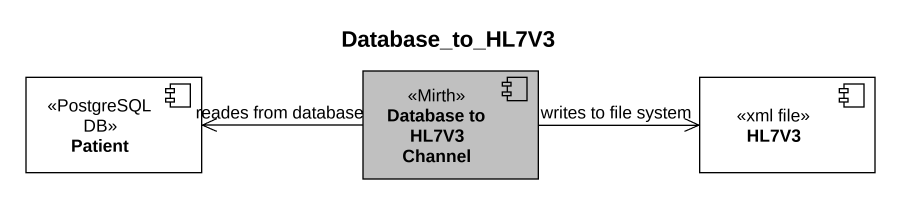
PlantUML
@startuml
title Database_to_HL7V3
component Patient <<PostgreSQL DB>> #FFFFFF
component "Database to HL7V3 Channel" as Database_to_HL7V3_Channel <<Mirth>> #C0C0C0
component HL7V3 <<xml file>> #FFFFFF
Database_to_HL7V3_Channel -left-> Patient : reades from database
Database_to_HL7V3_Channel -right-> HL7V3 : writes to file system
@enduml
